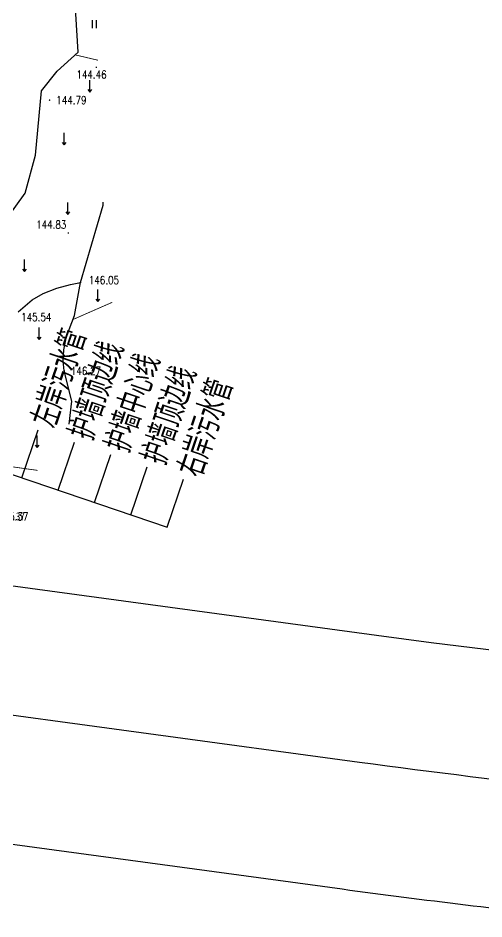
# Model space of a CAD drawing. Extents: x 529262 to 576451, y 2694391 to 2717535.
# Drawn here: x 562884.1 to 562942.4, y 2709077.4 to 2709189.9 of the extents above; entities that cross this region are included whole.
import ezdxf
from ezdxf.enums import TextEntityAlignment as Align
from ezdxf.xclip import XClip

# ---------------------------------------------------------------- set-up
doc = ezdxf.new("R2010")
doc.units = 0
doc.header["$XCLIPFRAME"] = 0
doc.linetypes.add('0', pattern=[0])
for name, color, linetype in [('DMTZ', 8, 'Continuous'), ('GCD', 8, 'Continuous'), ('PP-COM', 7, 'Continuous'), ('RD-中线', 40, 'Continuous'), ('RD-红线', 7, 'Continuous'), ('ZBTZ', 8, 'Continuous'), ('雨水管径标注_YH', 95, 'Continuous')]:
    doc.layers.add(name, color=color, linetype=linetype)
doc.styles.add('HZ', font='rs.shx', dxfattribs={"width": 0.8, "bigfont": 'hztxt.shx'})
doc.styles.add('SMEDI', font='smsim.shx', dxfattribs={"width": 0.75, "height": 3.5, "bigfont": 'smfs.shx'})
doc.styles.add('宋体', font='', dxfattribs={"width": 0.75})
doc.styles.get('宋体').set_extended_font_data('SimSun')
doc.linetypes.add('10421', pattern='A,2,[150,AAA.SHX,S=0.5,R=0,X=0,Y=0.5],1e-11', length=2)
doc.linetypes.add('10422', pattern='A,0.75,[150,AAA.SHX,S=0.5,R=0,X=0,Y=0.5],1.5,[177,AAA.SHX,S=1,R=0,X=0,Y=0.4],0.75', length=3)

# ---------------------------------------------------------------- blocks, each defined once
blk = doc.blocks.new('A$C19FD0107')
at = {"layer": 'RD-中线', "color": 8, "linetype": 'Continuous', "flags": 128}
blk.add_lwpolyline([(-7659.97, 14690.58), (-7959.81, 14697.5, -0.027956), (-8071.19, 14706.31), (-8308.52, 14738.52)], format="xyb", dxfattribs=at)
at = {"layer": 'RD-红线', "color": 8, "linetype": 'Continuous', "flags": 128}
for points in [[(-7842.41, 14710.79), (-7959.44, 14713.49, -0.027956), (-8069.04, 14722.17), (-8163.92, 14735.04)], [(-8042.49, 14686.75, -0.007649), (-8073.35, 14690.46), (-8175.16, 14704.27)]]:
    blk.add_lwpolyline(points, format="xyb", dxfattribs=at)
blk = doc.blocks.new('A$C78DC5665')
at = {"layer": '雨水管径标注_YH', "color": 2}
for p, q in [((0.92, 35.54), (0.92, -12.18)), ((0.92, 7.02), (7.25, 7.02)), ((0.92, 2.22), (7.25, 2.22)), ((0.92, -2.58), (7.25, -2.58)), ((0.92, -7.38), (7.25, -7.38)), ((0.92, -12.18), (7.25, -12.18))]:
    blk.add_line(p, q, dxfattribs=at)
at = {"layer": '雨水管径标注_YH', "color": 2, "const_width": 0.919}
for points in [[(0.46, 35.54, 1), (1.38, 35.54, 1)], [(0.46, 32.67, 1), (1.38, 32.67, 1)], [(0.46, 29.82, 1), (1.38, 29.82, 1)], [(0.46, 26.91, 1), (1.38, 26.91, 1)], [(0.46, 24.02, 1), (1.38, 24.02, 1)]]:
    blk.add_lwpolyline(points, format="xyb", close=True, dxfattribs=at)
at = {"layer": '雨水管径标注_YH', "color": 2, "style": 'SMEDI', "width": 0.75}
for s, p in [('左岸污水管', (8.01, 4.86)), ('护墙顶边线', (8.01, -0.06)), ('护墙中心线', (8.01, -4.85)), ('护墙顶边线', (8.01, -9.65)), ('右岸污水管', (8.01, -14.45))]:
    blk.add_text(s, height=3.5, dxfattribs=at).set_placement(p)
blk = doc.blocks.new('gc121')
at = {"color": 8}
for p, q in [((-0.5, -1), (-0.5, 1)), ((0.5, -1), (0.5, 1))]:
    blk.add_line(p, q, dxfattribs=at)
blk = doc.blocks.new('gc120')
at = {"color": 8}
for p, q in [((0, 0), (0, 3)), ((-0.5, 0.6), (0, 0)), ((0, 0), (0.5, 0.6))]:
    blk.add_line(p, q, dxfattribs=at)
blk = doc.blocks.new('GC200')
at = {"linetype": 'Continuous', "const_width": 0.2, "flags": 128}
blk.add_lwpolyline([(-0.1, 0, 1), (0.1, 0, 1)], format="xyb", close=True, dxfattribs=at)

msp = doc.modelspace()

# ---------------------------------------------------------------- linework, layer by layer
at = {"layer": 'DMTZ', "linetype": '10421', "flags": 128}
msp.add_lwpolyline([(562891.673, 2709185.669), (562891.371, 2709190.455), (562891.046, 2709192.14), (562887.606, 2709197.196)], dxfattribs=at)
at = {"layer": 'DMTZ', "linetype": '10422', "flags": 128}
msp.add_lwpolyline([(562877.197, 2709159.417), (562881.061, 2709162.544), (562882.909, 2709165.073), (562885.023, 2709168.033), (562886.313, 2709172.8), (562887.082, 2709180.829), (562889.046, 2709183.274), (562891.673, 2709185.669)], dxfattribs=at)
at = {"layer": 'DMTZ', "linetype": '10421'}
for points in [[(562891.198, 2709152.748), (562891.964, 2709156.866), (562894.768, 2709166.529), (562894.796, 2709166.899)], [(562884.151, 2709153.22), (562885.935, 2709154.689), (562887.294, 2709155.493), (562889.011, 2709156.177), (562890.722, 2709156.635), (562891.964, 2709156.866)], [(562890.546, 2709139.177), (562890.891, 2709142.059), (562889.921, 2709145.823), (562889.804, 2709147.071), (562889.876, 2709148.463), (562890.221, 2709150.143), (562891.198, 2709152.748)]]:
    msp.add_lwpolyline(points, dxfattribs=at)
at = {"layer": 'ZBTZ', "linetype": 'Continuous', "const_width": 0.1}
for points in [[(562891.285, 2709185.316), (562894.137, 2709184.644)], [(562891.01, 2709152.248), (562895.933, 2709154.405)]]:
    msp.add_lwpolyline(points, dxfattribs=at)
at = {"layer": 'ZBTZ', "linetype": 'Continuous', "const_width": 0.1, "flags": 128}
msp.add_lwpolyline([(562886.596, 2709133.4), (562874.291, 2709135.14)], dxfattribs=at)

# ---------------------------------------------------------------- block references
at = {"layer": 'GCD', "linetype": 'Continuous', "xscale": 0.5, "yscale": 0.5, "zscale": 0.5}
for p in [(562893.93, 2709183.762, 144.457), (562890.438, 2709163.062, 144.83)]:
    msp.add_blockref('GC200', p, dxfattribs=at)
at = {"layer": 'GCD', "linetype": 'Continuous', "xscale": 0.5, "yscale": 0.5}
for p in [(562888.094, 2709179.661, 144.793), (562891.964, 2709156.866, 146.051), (562889.921, 2709145.823, 146.265)]:
    msp.add_blockref('GC200', p, dxfattribs=at)
at = {"layer": 'GCD', "color": 7, "linetype": '0', "lineweight": 0}
ref = msp.add_blockref('GC200', (562880.824, 2709127.654, 145.371), dxfattribs=at)
ref.add_attrib('height', '145.37', dxfattribs={"linetype": 'Continuous', "height": 1, "style": '宋体', "width": 0.8}).set_placement((562881.724, 2709127.654, 145.371), align=Align.MIDDLE_LEFT)
at = {"layer": 'PP-COM'}
ref = msp.add_blockref('A$C19FD0107', (570997.993, 2694390.603), dxfattribs=at)
XClip(ref).set_block_clipping_path([(-9366.4383134884, 14428.6043910822), (-3328.4480743363, 17452.7484863754)])
at = {"layer": 'ZBTZ', "linetype": 'Continuous', "xscale": 0.5, "yscale": 0.5}
for name, p in [('gc121', (562893.702, 2709189.154)), ('gc120', (562893.117, 2709180.673)), ('gc120', (562889.9, 2709174.076)), ('gc120', (562890.357, 2709165.39)), ('gc120', (562884.975, 2709158.237)), ('gc120', (562894.103, 2709154.493)), ('gc120', (562886.809, 2709149.747)), ('gc120', (562886.542, 2709136.252))]:
    msp.add_blockref(name, p, dxfattribs=at)
at = {"layer": '雨水管径标注_YH', "rotation": 71.2531214313736}
msp.add_blockref('A$C78DC5665', (562890.964, 2709129.335), dxfattribs=at)

# ---------------------------------------------------------------- texts
at = {"layer": 'GCD', "linetype": 'Continuous', "style": 'HZ', "width": 0.8}
for s, p in [('144.46', (562893.331, 2709182.85)), ('144.79', (562890.819, 2709179.661)), ('144.83', (562888.305, 2709164.104)), ('146.05', (562894.892, 2709157.171)), ('145.54', (562886.424, 2709152.556)), ('146.27', (562892.646, 2709145.823)), ('145.37', (562883.549, 2709127.654))]:
    msp.add_text(s, height=1, dxfattribs=at).set_placement(p, align=Align.MIDDLE)

doc.saveas('drawing.dxf')
